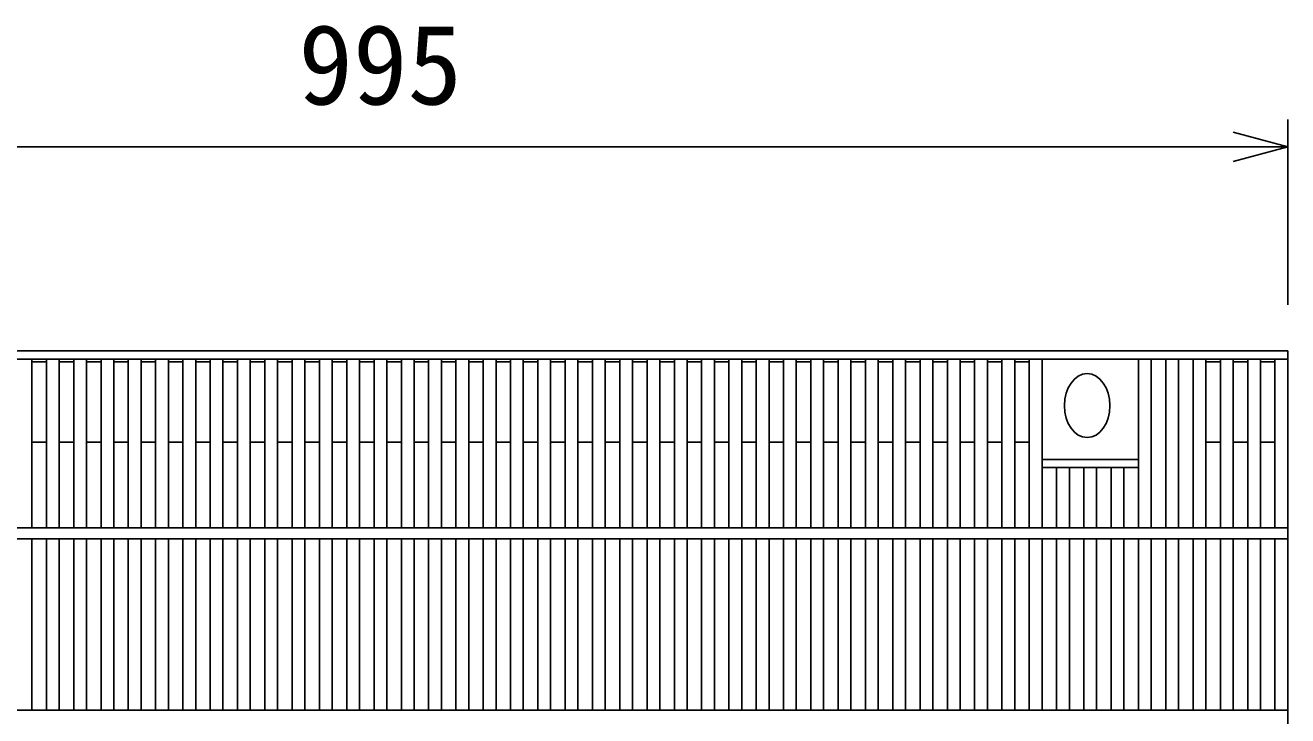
# Model space of a CAD drawing. Units: millimetres, scale not verified. Extents: x -25200 to 25200, y -8910 to 8910.
# Drawn here: x -12519 to -11827, y 1608 to 1986 of the extents above; entities that cross this region are included whole.
import ezdxf
from ezdxf.enums import TextEntityAlignment as Align

# ---------------------------------------------------------------- set-up
doc = ezdxf.new("R2010")
doc.units = ezdxf.units.MM
doc.header["$LTSCALE"] = 30
doc.layers.add('0-0_DIM', color=7, linetype='Continuous', lineweight=25)
doc.layers.add('0-2_HATCH', color=6, linetype='Continuous', lineweight=25)
doc.styles.add('ＭＳ ゴシック', font='')
doc.styles.get('ＭＳ ゴシック').set_extended_font_data('MS Gothic')

msp = doc.modelspace()

# ---------------------------------------------------------------- linework, layer by layer
at = {"layer": '0-0_DIM'}
for p, q in [((-11827.21, 1833.09), (-11827.21, 1934.68)), ((-11827.21, 1919.68), (-12822.21, 1919.68))]:
    msp.add_line(p, q, dxfattribs=at)
msp.add_lwpolyline([(-11857.21, 1911.64), (-11827.21, 1919.68), (-11857.21, 1927.71)], dxfattribs=at)
at = {"layer": '0-2_HATCH'}
for p, q in [((-11827.21, 1807.87), (-12822.21, 1807.87)), ((-11827.21, 1807.87), (-11827.21, 1307.87)), ((-11827.21, 1803.37), (-12822.21, 1803.37)), ((-12515.82, 1803.37), (-12515.82, 1710.87)), ((-12507.85, 1801.87), (-12515.82, 1801.87)), ((-12507.85, 1803.37), (-12507.85, 1710.87)), ((-12500.85, 1803.37), (-12500.85, 1710.87)), ((-12492.88, 1801.87), (-12500.85, 1801.87)), ((-12492.88, 1803.37), (-12492.88, 1710.87)), ((-12485.88, 1803.37), (-12485.88, 1710.87)), ((-12477.91, 1801.87), (-12485.88, 1801.87)), ((-12477.91, 1803.37), (-12477.91, 1710.87)), ((-12470.91, 1803.37), (-12470.91, 1710.87)), ((-12462.94, 1801.87), (-12470.91, 1801.87)), ((-12462.94, 1803.37), (-12462.94, 1710.87)), ((-12455.94, 1803.37), (-12455.94, 1710.87)), ((-12447.97, 1801.87), (-12455.94, 1801.87)), ((-12447.97, 1803.37), (-12447.97, 1710.87)), ((-12440.97, 1803.37), (-12440.97, 1710.87)), ((-12433, 1801.87), (-12440.97, 1801.87)), ((-12433, 1803.37), (-12433, 1710.87)), ((-12426, 1803.37), (-12426, 1710.87)), ((-12418.03, 1801.87), (-12426, 1801.87)), ((-12418.03, 1803.37), (-12418.03, 1710.87)), ((-12411.03, 1803.37), (-12411.03, 1710.87)), ((-12403.06, 1801.87), (-12411.03, 1801.87)), ((-12403.06, 1803.37), (-12403.06, 1710.87)), ((-12396.06, 1803.37), (-12396.06, 1710.87)), ((-12388.09, 1801.87), (-12396.06, 1801.87)), ((-12388.09, 1803.37), (-12388.09, 1710.87)), ((-12381.09, 1803.37), (-12381.09, 1710.87)), ((-12373.12, 1801.87), (-12381.09, 1801.87)), ((-12373.12, 1803.37), (-12373.12, 1710.87)), ((-12366.12, 1803.37), (-12366.12, 1710.87)), ((-12358.15, 1801.87), (-12366.12, 1801.87)), ((-12358.15, 1803.37), (-12358.15, 1710.87)), ((-12351.15, 1803.37), (-12351.15, 1710.87)), ((-12343.18, 1801.87), (-12351.15, 1801.87)), ((-12343.18, 1803.37), (-12343.18, 1710.87)), ((-12336.18, 1803.37), (-12336.18, 1710.87)), ((-12328.21, 1801.87), (-12336.18, 1801.87)), ((-12328.21, 1803.37), (-12328.21, 1710.87)), ((-12321.21, 1803.37), (-12321.21, 1710.87)), ((-12313.24, 1801.87), (-12321.21, 1801.87)), ((-12313.24, 1803.37), (-12313.24, 1710.87)), ((-12306.24, 1803.37), (-12306.24, 1710.87)), ((-12298.27, 1801.87), (-12306.24, 1801.87)), ((-12298.27, 1803.37), (-12298.27, 1710.87)), ((-12291.27, 1803.37), (-12291.27, 1710.87)), ((-12283.3, 1801.87), (-12291.27, 1801.87)), ((-12283.3, 1803.37), (-12283.3, 1710.87)), ((-12276.3, 1803.37), (-12276.3, 1710.87)), ((-12268.33, 1801.87), (-12276.3, 1801.87)), ((-12268.33, 1803.37), (-12268.33, 1710.87)), ((-12261.33, 1803.37), (-12261.33, 1710.87)), ((-12253.36, 1801.87), (-12261.33, 1801.87)), ((-12253.36, 1803.37), (-12253.36, 1710.87)), ((-12246.36, 1803.37), (-12246.36, 1710.87)), ((-12238.4, 1801.87), (-12246.36, 1801.87)), ((-12238.4, 1803.37), (-12238.4, 1710.87)), ((-12231.4, 1803.37), (-12231.4, 1710.87)), ((-12223.43, 1801.87), (-12231.4, 1801.87)), ((-12223.43, 1803.37), (-12223.43, 1710.87)), ((-12216.43, 1803.37), (-12216.43, 1710.87)), ((-12208.46, 1801.87), (-12216.43, 1801.87)), ((-12208.46, 1803.37), (-12208.46, 1710.87)), ((-12201.46, 1803.37), (-12201.46, 1710.87)), ((-12193.49, 1801.87), (-12201.46, 1801.87)), ((-12193.49, 1803.37), (-12193.49, 1710.87)), ((-12186.49, 1803.37), (-12186.49, 1710.87)), ((-12178.52, 1801.87), (-12186.49, 1801.87)), ((-12178.52, 1803.37), (-12178.52, 1710.87)), ((-12171.52, 1803.37), (-12171.52, 1710.87)), ((-12163.55, 1801.87), (-12171.52, 1801.87)), ((-12163.55, 1803.37), (-12163.55, 1710.87)), ((-12156.55, 1803.37), (-12156.55, 1710.87)), ((-12148.58, 1801.87), (-12156.55, 1801.87)), ((-12148.58, 1803.37), (-12148.58, 1710.87)), ((-12141.58, 1803.37), (-12141.58, 1710.87)), ((-12133.61, 1801.87), (-12141.58, 1801.87)), ((-12133.61, 1803.37), (-12133.61, 1710.87)), ((-12126.61, 1803.37), (-12126.61, 1710.87)), ((-12118.64, 1801.87), (-12126.61, 1801.87)), ((-12118.64, 1803.37), (-12118.64, 1710.87)), ((-12111.64, 1803.37), (-12111.64, 1710.87)), ((-12103.67, 1801.87), (-12111.64, 1801.87)), ((-12103.67, 1803.37), (-12103.67, 1710.87)), ((-12096.67, 1803.37), (-12096.67, 1710.87)), ((-12088.7, 1801.87), (-12096.67, 1801.87)), ((-12088.7, 1803.37), (-12088.7, 1710.87)), ((-12081.7, 1803.37), (-12081.7, 1710.87)), ((-12073.73, 1801.87), (-12081.7, 1801.87)), ((-12073.73, 1803.37), (-12073.73, 1710.87)), ((-12066.73, 1803.37), (-12066.73, 1710.87)), ((-12058.76, 1801.87), (-12066.73, 1801.87)), ((-12058.76, 1803.37), (-12058.76, 1710.87)), ((-12051.76, 1803.37), (-12051.76, 1710.87)), ((-12043.79, 1801.87), (-12051.76, 1801.87)), ((-12043.79, 1803.37), (-12043.79, 1710.87)), ((-12036.79, 1803.37), (-12036.79, 1710.87)), ((-12028.82, 1801.87), (-12036.79, 1801.87)), ((-12028.82, 1803.37), (-12028.82, 1710.87)), ((-12021.82, 1803.37), (-12021.82, 1710.87)), ((-12013.85, 1801.87), (-12021.82, 1801.87)), ((-12013.85, 1803.37), (-12013.85, 1710.87)), ((-12006.85, 1803.37), (-12006.85, 1710.87)), ((-11998.88, 1801.87), (-12006.85, 1801.87)), ((-11998.88, 1803.37), (-11998.88, 1710.87)), ((-11991.88, 1803.37), (-11991.88, 1710.87)), ((-11983.91, 1801.87), (-11991.88, 1801.87)), ((-11983.91, 1803.37), (-11983.91, 1710.87)), ((-11976.91, 1803.37), (-11976.91, 1710.87)), ((-11968.94, 1801.87), (-11976.91, 1801.87)), ((-11968.94, 1803.37), (-11968.94, 1710.87)), ((-11961.94, 1803.37), (-11961.94, 1710.87)), ((-11909.06, 1803.37), (-11909.06, 1710.87)), ((-11902.06, 1803.37), (-11902.06, 1710.87)), ((-11894.09, 1803.37), (-11894.09, 1710.87)), ((-11887.09, 1803.37), (-11887.09, 1710.87)), ((-11879.12, 1803.37), (-11879.12, 1710.87)), ((-11872.12, 1803.37), (-11872.12, 1710.87)), ((-11864.15, 1801.87), (-11872.12, 1801.87)), ((-11864.15, 1803.37), (-11864.15, 1710.87)), ((-11857.15, 1803.37), (-11857.15, 1710.87)), ((-11849.18, 1801.87), (-11857.15, 1801.87)), ((-11849.18, 1803.37), (-11849.18, 1710.87)), ((-11842.18, 1803.37), (-11842.18, 1710.87)), ((-11834.21, 1801.87), (-11842.18, 1801.87)), ((-11834.21, 1803.37), (-11834.21, 1710.87)), ((-12507.85, 1757.87), (-12515.82, 1757.87)), ((-12492.88, 1757.87), (-12500.85, 1757.87)), ((-12477.91, 1757.87), (-12485.88, 1757.87)), ((-12462.94, 1757.87), (-12470.91, 1757.87)), ((-12447.97, 1757.87), (-12455.94, 1757.87)), ((-12433, 1757.87), (-12440.97, 1757.87)), ((-12418.03, 1757.87), (-12426, 1757.87)), ((-12403.06, 1757.87), (-12411.03, 1757.87)), ((-12388.09, 1757.87), (-12396.06, 1757.87)), ((-12373.12, 1757.87), (-12381.09, 1757.87)), ((-12358.15, 1757.87), (-12366.12, 1757.87)), ((-12343.18, 1757.87), (-12351.15, 1757.87)), ((-12328.21, 1757.87), (-12336.18, 1757.87)), ((-12313.24, 1757.87), (-12321.21, 1757.87)), ((-12298.27, 1757.87), (-12306.24, 1757.87)), ((-12283.3, 1757.87), (-12291.27, 1757.87)), ((-12268.33, 1757.87), (-12276.3, 1757.87)), ((-12253.36, 1757.87), (-12261.33, 1757.87)), ((-12238.4, 1757.87), (-12246.36, 1757.87)), ((-12223.43, 1757.87), (-12231.4, 1757.87)), ((-12208.46, 1757.87), (-12216.43, 1757.87)), ((-12193.49, 1757.87), (-12201.46, 1757.87)), ((-12178.52, 1757.87), (-12186.49, 1757.87)), ((-12163.55, 1757.87), (-12171.52, 1757.87)), ((-12148.58, 1757.87), (-12156.55, 1757.87)), ((-12133.61, 1757.87), (-12141.58, 1757.87)), ((-12118.64, 1757.87), (-12126.61, 1757.87)), ((-12103.67, 1757.87), (-12111.64, 1757.87)), ((-12088.7, 1757.87), (-12096.67, 1757.87)), ((-12073.73, 1757.87), (-12081.7, 1757.87)), ((-12058.76, 1757.87), (-12066.73, 1757.87)), ((-12043.79, 1757.87), (-12051.76, 1757.87)), ((-12028.82, 1757.87), (-12036.79, 1757.87)), ((-12013.85, 1757.87), (-12021.82, 1757.87)), ((-11998.88, 1757.87), (-12006.85, 1757.87)), ((-11983.91, 1757.87), (-11991.88, 1757.87)), ((-11968.94, 1757.87), (-11976.91, 1757.87)), ((-11864.15, 1757.87), (-11872.12, 1757.87)), ((-11849.18, 1757.87), (-11857.15, 1757.87)), ((-11834.21, 1757.87), (-11842.18, 1757.87)), ((-11909.06, 1748.37), (-11961.94, 1748.37)), ((-11909.06, 1743.87), (-11961.94, 1743.87)), ((-11953.97, 1743.87), (-11953.97, 1710.87)), ((-11946.97, 1743.87), (-11946.97, 1710.87)), ((-11939, 1743.87), (-11939, 1710.87)), ((-11932, 1743.87), (-11932, 1710.87)), ((-11924.03, 1743.87), (-11924.03, 1710.87)), ((-11917.03, 1743.87), (-11917.03, 1710.87)), ((-11827.21, 1710.87), (-12822.21, 1710.87)), ((-12822.21, 1704.87), (-11827.21, 1704.87)), ((-12515.82, 1610.87), (-12515.82, 1704.87)), ((-12507.85, 1610.87), (-12507.85, 1704.87)), ((-12500.85, 1610.87), (-12500.85, 1704.87)), ((-12492.88, 1610.87), (-12492.88, 1704.87)), ((-12485.88, 1610.87), (-12485.88, 1704.87)), ((-12477.91, 1610.87), (-12477.91, 1704.87)), ((-12470.91, 1610.87), (-12470.91, 1704.87)), ((-12462.94, 1610.87), (-12462.94, 1704.87)), ((-12455.94, 1610.87), (-12455.94, 1704.87)), ((-12447.97, 1610.87), (-12447.97, 1704.87)), ((-12440.97, 1610.87), (-12440.97, 1704.87)), ((-12433, 1610.87), (-12433, 1704.87)), ((-12426, 1610.87), (-12426, 1704.87)), ((-12418.03, 1610.87), (-12418.03, 1704.87)), ((-12411.03, 1610.87), (-12411.03, 1704.87)), ((-12403.06, 1610.87), (-12403.06, 1704.87)), ((-12396.06, 1610.87), (-12396.06, 1704.87)), ((-12388.09, 1610.87), (-12388.09, 1704.87)), ((-12381.09, 1610.87), (-12381.09, 1704.87)), ((-12373.12, 1610.87), (-12373.12, 1704.87)), ((-12366.12, 1610.87), (-12366.12, 1704.87)), ((-12358.15, 1610.87), (-12358.15, 1704.87)), ((-12351.15, 1610.87), (-12351.15, 1704.87)), ((-12343.18, 1610.87), (-12343.18, 1704.87)), ((-12336.18, 1610.87), (-12336.18, 1704.87)), ((-12328.21, 1610.87), (-12328.21, 1704.87)), ((-12321.21, 1610.87), (-12321.21, 1704.87)), ((-12313.24, 1610.87), (-12313.24, 1704.87)), ((-12306.24, 1610.87), (-12306.24, 1704.87)), ((-12298.27, 1610.87), (-12298.27, 1704.87)), ((-12291.27, 1610.87), (-12291.27, 1704.87)), ((-12283.3, 1610.87), (-12283.3, 1704.87)), ((-12276.3, 1610.87), (-12276.3, 1704.87)), ((-12268.33, 1610.87), (-12268.33, 1704.87)), ((-12261.33, 1610.87), (-12261.33, 1704.87)), ((-12253.36, 1610.87), (-12253.36, 1704.87)), ((-12246.36, 1610.87), (-12246.36, 1704.87)), ((-12238.4, 1610.87), (-12238.4, 1704.87)), ((-12231.4, 1610.87), (-12231.4, 1704.87)), ((-12223.43, 1610.87), (-12223.43, 1704.87)), ((-12216.43, 1610.87), (-12216.43, 1704.87)), ((-12208.46, 1610.87), (-12208.46, 1704.87)), ((-12201.46, 1610.87), (-12201.46, 1704.87)), ((-12193.49, 1610.87), (-12193.49, 1704.87)), ((-12186.49, 1610.87), (-12186.49, 1704.87)), ((-12178.52, 1610.87), (-12178.52, 1704.87)), ((-12171.52, 1610.87), (-12171.52, 1704.87)), ((-12163.55, 1610.87), (-12163.55, 1704.87)), ((-12156.55, 1610.87), (-12156.55, 1704.87)), ((-12148.58, 1610.87), (-12148.58, 1704.87)), ((-12141.58, 1610.87), (-12141.58, 1704.87)), ((-12133.61, 1610.87), (-12133.61, 1704.87)), ((-12126.61, 1610.87), (-12126.61, 1704.87)), ((-12118.64, 1610.87), (-12118.64, 1704.87)), ((-12111.64, 1610.87), (-12111.64, 1704.87)), ((-12103.67, 1610.87), (-12103.67, 1704.87)), ((-12096.67, 1610.87), (-12096.67, 1704.87)), ((-12088.7, 1610.87), (-12088.7, 1704.87)), ((-12081.7, 1610.87), (-12081.7, 1704.87)), ((-12073.73, 1610.87), (-12073.73, 1704.87)), ((-12066.73, 1610.87), (-12066.73, 1704.87)), ((-12058.76, 1610.87), (-12058.76, 1704.87)), ((-12051.76, 1610.87), (-12051.76, 1704.87)), ((-12043.79, 1610.87), (-12043.79, 1704.87)), ((-12036.79, 1610.87), (-12036.79, 1704.87)), ((-12028.82, 1610.87), (-12028.82, 1704.87)), ((-12021.82, 1610.87), (-12021.82, 1704.87)), ((-12013.85, 1610.87), (-12013.85, 1704.87)), ((-12006.85, 1610.87), (-12006.85, 1704.87)), ((-11998.88, 1610.87), (-11998.88, 1704.87)), ((-11991.88, 1610.87), (-11991.88, 1704.87)), ((-11983.91, 1610.87), (-11983.91, 1704.87)), ((-11976.91, 1610.87), (-11976.91, 1704.87)), ((-11968.94, 1610.87), (-11968.94, 1704.87)), ((-11961.94, 1610.87), (-11961.94, 1704.87)), ((-11953.97, 1610.87), (-11953.97, 1704.87)), ((-11946.97, 1610.87), (-11946.97, 1704.87)), ((-11939, 1610.87), (-11939, 1704.87)), ((-11932, 1610.87), (-11932, 1704.87)), ((-11924.03, 1610.87), (-11924.03, 1704.87)), ((-11917.03, 1610.87), (-11917.03, 1704.87)), ((-11909.06, 1610.87), (-11909.06, 1704.87)), ((-11902.06, 1610.87), (-11902.06, 1704.87)), ((-11894.09, 1610.87), (-11894.09, 1704.87)), ((-11887.09, 1610.87), (-11887.09, 1704.87)), ((-11879.12, 1610.87), (-11879.12, 1704.87)), ((-11872.12, 1610.87), (-11872.12, 1704.87)), ((-11864.15, 1610.87), (-11864.15, 1704.87)), ((-11857.15, 1610.87), (-11857.15, 1704.87)), ((-11849.18, 1610.87), (-11849.18, 1704.87)), ((-11842.18, 1610.87), (-11842.18, 1704.87)), ((-11834.21, 1610.87), (-11834.21, 1704.87)), ((-11827.21, 1610.87), (-12822.21, 1610.87))]:
    msp.add_line(p, q, dxfattribs=at)
msp.add_ellipse((-11937.21, 1777.87), major_axis=(0, 17.5), ratio=0.714286, dxfattribs=at)

# ---------------------------------------------------------------- texts
at = {"layer": '0-0_DIM', "style": 'ＭＳ ゴシック'}
msp.add_text('995', height=43.99, dxfattribs=at).set_placement((-12369.71, 1929.68), align=Align.BOTTOM_LEFT)

doc.saveas('drawing.dxf')
